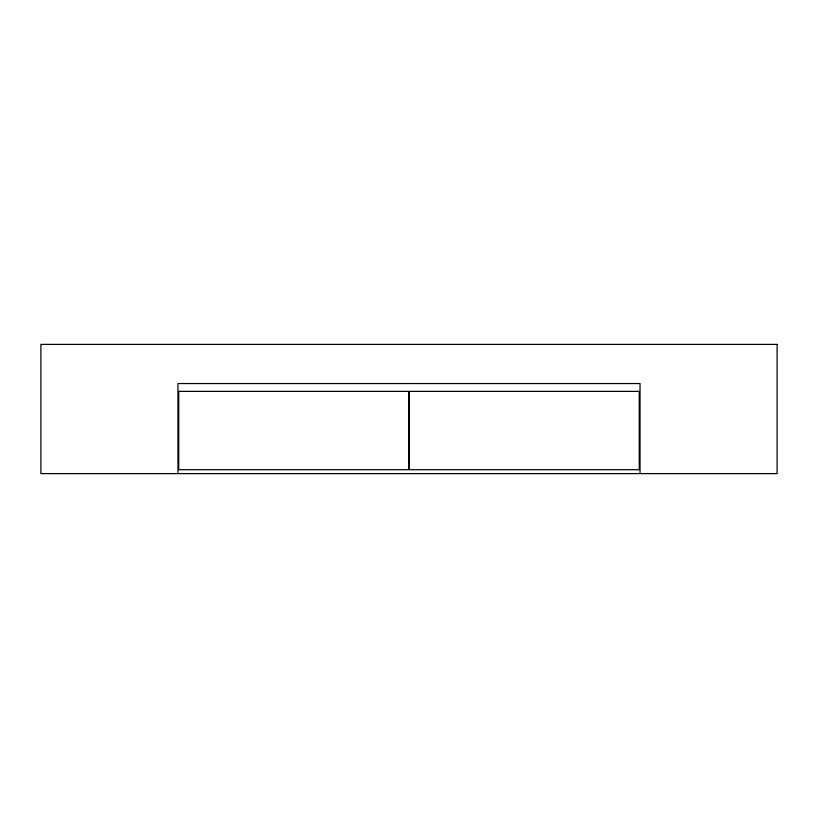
<?xml version="1.0" encoding="UTF-8"?>
<svg xmlns="http://www.w3.org/2000/svg" width="818" height="818" viewBox="0 0 818 818"><rect width="100%" height="100%" fill="white"/><g stroke="black" fill="none" stroke-linecap="round" stroke-linejoin="round"><path stroke-width="1.23" d="M640.044 473.612L640.044 383.55L177.956 383.55L177.956 473.612M777.1 344.388L40.9 344.388L40.9 473.612L777.1 473.612L777.1 344.388M408.611 391.382L178.743 391.382L178.743 469.696L408.611 469.696L408.611 391.382M639.257 391.382L409.389 391.382L409.389 469.696L639.257 469.696L639.257 391.382"/></g></svg>
